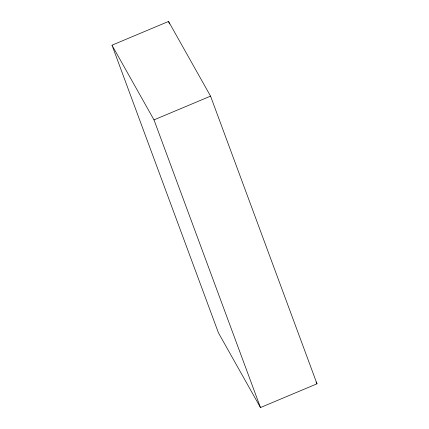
<?xml version="1.0" encoding="UTF-8"?>
<svg xmlns="http://www.w3.org/2000/svg" width="429" height="429" viewBox="0 0 429 429"><rect width="100%" height="100%" fill="white"/><g stroke="black" fill="none" stroke-linecap="round" stroke-linejoin="round"><path stroke-width="0.64" d="M111.99 45.195L168.543 21.45L210.548 96.134L317.01 383.805L260.457 407.55L218.452 332.866L111.99 45.195L154 119.879L260.457 407.55M154 119.879L210.548 96.134M316.023 382.057L317.01 383.805M168.543 21.45L169.471 23.965"/></g></svg>
